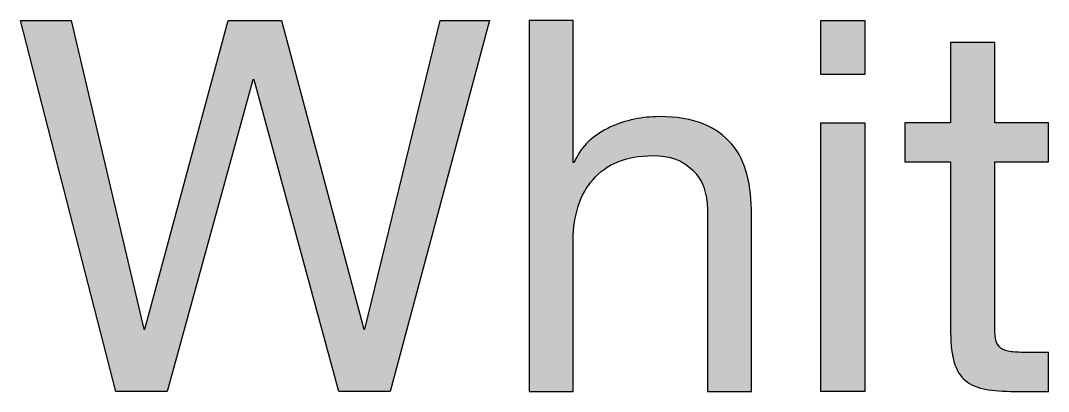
# Paper-space layout 'A2 (portrait)' of a CAD drawing. Extents: x 0 to 396, y 0 to 564.
# Drawn here: x 292.28 to 297.98, y 45.18 to 47.24 of the extents above; entities that cross this region are included whole.
import ezdxf
from ezdxf.enums import TextEntityAlignment as Align

# ---------------------------------------------------------------- set-up
doc = ezdxf.new("R2010")
doc.units = 0
doc.layers.get('0').update_dxf_attribs({"linetype": 'CONTINUOUS'})
doc.layers.get('Defpoints').update_dxf_attribs({"linetype": 'CONTINUOUS'})
doc.layers.add('JPP_Mask', color=7, linetype='CONTINUOUS')
doc.styles.add('JPP', font='arial.ttf')

# ---------------------------------------------------------------- blocks, each defined once
blk = doc.blocks.new('A2mask (portrait)')
at = {"true_color": 0x004a91}
for points in [[(294.8831, 47.238), (294.6094, 47.238), (294.1909, 45.5249), (294.1853, 45.5249), (293.7297, 47.238), (293.4325, 47.238), (292.9712, 45.5249), (292.9653, 45.5249), (292.5617, 47.238), (292.2817, 47.238), (292.8095, 45.1788), (293.0952, 45.1788), (293.571, 46.9093), (293.577, 46.9093), (294.0468, 45.1788), (294.3324, 45.1788)], [(296.9657, 47.238), (296.7208, 47.238), (296.7208, 46.9381), (296.9657, 46.9381)], [(296.9657, 46.6699), (296.7208, 46.6699), (296.7208, 45.1788), (296.9657, 45.1788)]]:
    blk.add_hatch(color=154, dxfattribs=at).paths.add_polyline_path(points)
h = blk.add_hatch(color=154, dxfattribs=at)
edge = h.paths.add_edge_path()
edge.add_spline(control_points=[(295.4574, 46.3554), (295.4938, 46.3978), (295.5395, 46.4305), (295.5942, 46.4535)], knot_values=[16, 16, 16, 16, 17, 17, 17, 17], degree=3, periodic=0)
edge.add_spline(control_points=[(295.5942, 46.4535), (295.6489, 46.4767), (295.7138, 46.4881), (295.7891, 46.4881)], knot_values=[15, 15, 15, 15, 16, 16, 16, 16], degree=3, periodic=0)
edge.add_spline(control_points=[(295.7891, 46.4881), (295.8832, 46.4881), (295.957, 46.4613), (296.0111, 46.4075)], knot_values=[14, 14, 14, 14, 15, 15, 15, 15], degree=3, periodic=0)
edge.add_spline(control_points=[(296.0111, 46.4075), (296.0647, 46.3536), (296.0919, 46.2805), (296.0919, 46.1883)], knot_values=[13, 13, 13, 13, 14, 14, 14, 14], degree=3, periodic=0)
edge.add_spline(control_points=[(296.0919, 46.1883), (296.0919, 46.1883), (296.0919, 45.1788), (296.0919, 45.1788), (296.0919, 45.1788), (296.1531, 45.1788), (296.2143, 45.1788)], knot_values=[11.5, 11.5, 11.5, 11.5, 12.5, 12.5, 12.5, 13, 13, 13, 13], degree=3, periodic=0)
edge.add_spline(control_points=[(296.2143, 45.1788), (296.2756, 45.1788), (296.3368, 45.1788), (296.3368, 45.1788), (296.3368, 45.1788), (296.3368, 45.424), (296.3368, 45.6691)], knot_values=[10.5, 10.5, 10.5, 10.5, 11, 11, 11, 11.5, 11.5, 11.5, 11.5], degree=3, periodic=0)
edge.add_spline(control_points=[(296.3368, 45.6691), (296.3368, 45.9143), (296.3368, 46.1594), (296.3368, 46.1594), (296.3368, 46.2401), (296.3288, 46.3137), (296.3123, 46.38)], knot_values=[9, 9, 9, 9, 9.5, 9.5, 9.5, 10.5, 10.5, 10.5, 10.5], degree=3, periodic=0)
edge.add_spline(control_points=[(296.3123, 46.38), (296.296, 46.4464), (296.2675, 46.5035), (296.2274, 46.5516)], knot_values=[8, 8, 8, 8, 9, 9, 9, 9], degree=3, periodic=0)
edge.add_spline(control_points=[(296.2274, 46.5516), (296.187, 46.5996), (296.134, 46.6371), (296.0687, 46.6641), (296.0034, 46.6911), (295.9216, 46.7045), (295.8235, 46.7045)], knot_values=[6, 6, 6, 6, 7, 7, 7, 8, 8, 8, 8], degree=3, periodic=0)
edge.add_spline(control_points=[(295.8235, 46.7045), (295.7794, 46.7045), (295.7337, 46.6997), (295.6867, 46.6901)], knot_values=[5, 5, 5, 5, 6, 6, 6, 6], degree=3, periodic=0)
edge.add_spline(control_points=[(295.6867, 46.6901), (295.6393, 46.6805), (295.5942, 46.6656), (295.5511, 46.6454)], knot_values=[4, 4, 4, 4, 5, 5, 5, 5], degree=3, periodic=0)
edge.add_spline(control_points=[(295.5511, 46.6454), (295.5077, 46.6252), (295.4686, 46.5991), (295.4342, 46.5675)], knot_values=[3, 3, 3, 3, 4, 4, 4, 4], degree=3, periodic=0)
edge.add_spline(control_points=[(295.4342, 46.5675), (295.3997, 46.5357), (295.3725, 46.4968), (295.3533, 46.4507)], knot_values=[2, 2, 2, 2, 3, 3, 3, 3], degree=3, periodic=0)
edge.add_spline(control_points=[(295.3477, 46.4507), (295.3477, 46.4507), (295.3477, 46.6475), (295.3477, 46.8443)], knot_values=[0.5, 0.5, 0.5, 0.5, 1, 1, 1, 1], degree=3, periodic=0)
edge.add_spline(control_points=[(295.3477, 46.8443), (295.3477, 47.0412), (295.3477, 47.238), (295.3477, 47.238), (295.3477, 47.238), (295.3324, 47.238), (295.3094, 47.238)], knot_values=[22.749965, 22.749965, 22.749965, 22.749965, 23.249965, 23.249965, 23.249965, 23.5, 23.5, 23.5, 23.5], degree=3, periodic=0)
edge.add_spline(control_points=[(295.3094, 47.238), (295.2864, 47.238), (295.2557, 47.238), (295.2251, 47.238)], knot_values=[22.49997, 22.49997, 22.49997, 22.49997, 22.749965, 22.749965, 22.749965, 22.749965], degree=3, periodic=0)
edge.add_spline(control_points=[(295.2251, 47.238), (295.2098, 47.238), (295.1944, 47.238), (295.1801, 47.238)], knot_values=[22.374972, 22.374972, 22.374972, 22.374972, 22.49997, 22.49997, 22.49997, 22.49997], degree=3, periodic=0)
edge.add_spline(control_points=[(295.1801, 47.238), (295.1657, 47.238), (295.1523, 47.238), (295.1408, 47.238)], knot_values=[22.249975, 22.249975, 22.249975, 22.249975, 22.374972, 22.374972, 22.374972, 22.374972], degree=3, periodic=0)
edge.add_spline(control_points=[(295.1408, 47.238), (295.1351, 47.238), (295.1298, 47.238), (295.1251, 47.238)], knot_values=[22.187476, 22.187476, 22.187476, 22.187476, 22.249975, 22.249975, 22.249975, 22.249975], degree=3, periodic=0)
edge.add_spline(control_points=[(295.1251, 47.238), (295.1204, 47.238), (295.1164, 47.238), (295.113, 47.238)], knot_values=[22.124977, 22.124977, 22.124977, 22.124977, 22.187476, 22.187476, 22.187476, 22.187476], degree=3, periodic=0)
edge.add_spline(control_points=[(295.1025, 47.238), (295.1025, 47.238), (295.1025, 47.238), (295.1025, 47.238), (295.1025, 47.238), (295.1025, 47.238), (295.1025, 47.238)], knot_values=[21.99998, 21.99998, 21.99998, 21.99998, 22.001425, 22.001425, 22.001425, 22.001445, 22.001445, 22.001445, 22.001445], degree=3, periodic=0)
edge.add_spline(control_points=[(295.1025, 47.238), (295.1025, 47.2379), (295.1025, 46.7232), (295.1025, 46.2084)], knot_values=[21.49999, 21.49999, 21.49999, 21.49999, 21.99998, 21.99998, 21.99998, 21.99998], degree=3, periodic=0)
edge.add_spline(control_points=[(295.1025, 46.2084), (295.1025, 45.6936), (295.1025, 45.1788), (295.1025, 45.1788), (295.1025, 45.1788), (295.1025, 45.1788), (295.1025, 45.1788)], knot_values=[20.999023, 20.999023, 20.999023, 20.999023, 21.499013, 21.499013, 21.499013, 21.49999, 21.49999, 21.49999, 21.49999], degree=3, periodic=0)
edge.add_spline(control_points=[(295.113, 45.1788), (295.1164, 45.1788), (295.1204, 45.1788), (295.1251, 45.1788)], knot_values=[20.812504, 20.812504, 20.812504, 20.812504, 20.875002, 20.875002, 20.875002, 20.875002], degree=3, periodic=0)
edge.add_spline(control_points=[(295.1251, 45.1788), (295.1298, 45.1788), (295.1351, 45.1788), (295.1408, 45.1788)], knot_values=[20.750005, 20.750005, 20.750005, 20.750005, 20.812504, 20.812504, 20.812504, 20.812504], degree=3, periodic=0)
edge.add_spline(control_points=[(295.1408, 45.1788), (295.1523, 45.1788), (295.1657, 45.1788), (295.1801, 45.1788)], knot_values=[20.625007, 20.625007, 20.625007, 20.625007, 20.750005, 20.750005, 20.750005, 20.750005], degree=3, periodic=0)
edge.add_spline(control_points=[(295.1801, 45.1788), (295.1944, 45.1788), (295.2098, 45.1788), (295.2251, 45.1788)], knot_values=[20.50001, 20.50001, 20.50001, 20.50001, 20.625008, 20.625008, 20.625008, 20.625008], degree=3, periodic=0)
edge.add_spline(control_points=[(295.2251, 45.1788), (295.2557, 45.1788), (295.2864, 45.1788), (295.3094, 45.1788)], knot_values=[20.250015, 20.250015, 20.250015, 20.250015, 20.50001, 20.50001, 20.50001, 20.50001], degree=3, periodic=0)
edge.add_spline(control_points=[(295.3094, 45.1788), (295.3324, 45.1788), (295.3477, 45.1788), (295.3477, 45.1788), (295.3477, 45.1788), (295.3477, 45.1788), (295.3477, 45.1788)], knot_values=[19.999532, 19.999532, 19.999532, 19.999532, 20.249547, 20.249547, 20.249547, 20.250015, 20.250015, 20.250015, 20.250015], degree=3, periodic=0)
edge.add_spline(control_points=[(295.3477, 45.1883), (295.3477, 45.1913), (295.3477, 45.1951), (295.3477, 45.1996)], knot_values=[19.906272, 19.906272, 19.906272, 19.906272, 19.937521, 19.937521, 19.937521, 19.937521], degree=3, periodic=0)
edge.add_spline(control_points=[(295.3477, 45.1996), (295.3477, 45.2041), (295.3477, 45.2092), (295.3477, 45.215)], knot_values=[19.875022, 19.875022, 19.875022, 19.875022, 19.906272, 19.906272, 19.906272, 19.906272], degree=3, periodic=0)
edge.add_spline(control_points=[(295.3477, 45.215), (295.3477, 45.2265), (295.3477, 45.2405), (295.3477, 45.2565)], knot_values=[19.812524, 19.812524, 19.812524, 19.812524, 19.875022, 19.875022, 19.875022, 19.875022], degree=3, periodic=0)
edge.add_spline(control_points=[(295.3477, 45.2565), (295.3477, 45.2725), (295.3477, 45.2906), (295.3477, 45.3104)], knot_values=[19.750025, 19.750025, 19.750025, 19.750025, 19.812524, 19.812524, 19.812524, 19.812524], degree=3, periodic=0)
edge.add_spline(control_points=[(295.3477, 45.3104), (295.3477, 45.3498), (295.3477, 45.3959), (295.3477, 45.4452)], knot_values=[19.625028, 19.625028, 19.625028, 19.625028, 19.750025, 19.750025, 19.750025, 19.750025], degree=3, periodic=0)
edge.add_spline(control_points=[(295.3477, 45.4452), (295.3477, 45.4946), (295.3477, 45.5472), (295.3477, 45.5998)], knot_values=[19.50003, 19.50003, 19.50003, 19.50003, 19.625028, 19.625028, 19.625028, 19.625028], degree=3, periodic=0)
edge.add_spline(control_points=[(295.3477, 45.5998), (295.3477, 45.7051), (295.3477, 45.8104), (295.3477, 45.8893)], knot_values=[19.250035, 19.250035, 19.250035, 19.250035, 19.50003, 19.50003, 19.50003, 19.50003], degree=3, periodic=0)
edge.add_spline(control_points=[(295.3477, 45.8893), (295.3477, 45.9683), (295.3477, 46.0209), (295.3477, 46.0209), (295.3477, 46.0882), (295.3566, 46.1503), (295.3752, 46.207)], knot_values=[18, 18, 18, 18, 18.250035, 18.250035, 18.250035, 19.250035, 19.250035, 19.250035, 19.250035], degree=3, periodic=0)
edge.add_spline(control_points=[(295.3752, 46.207), (295.3934, 46.2636), (295.4206, 46.3132), (295.4574, 46.3554)], knot_values=[17, 17, 17, 17, 18, 18, 18, 18], degree=3, periodic=0)
h = blk.add_hatch(color=154, dxfattribs=at)
edge = h.paths.add_edge_path()
edge.add_spline(control_points=[(297.9839, 46.5617), (297.9839, 46.6158), (297.9839, 46.6699), (297.9839, 46.6699), (297.9839, 46.6699), (297.9653, 46.6699), (297.9375, 46.6699)], knot_values=[21.749925, 21.749925, 21.749925, 21.749925, 22.249925, 22.249925, 22.249925, 22.5, 22.5, 22.5, 22.5], degree=3, periodic=0)
edge.add_spline(control_points=[(297.9375, 46.6699), (297.9096, 46.6699), (297.8724, 46.6699), (297.8353, 46.6699)], knot_values=[21.49993, 21.49993, 21.49993, 21.49993, 21.749925, 21.749925, 21.749925, 21.749925], degree=3, periodic=0)
edge.add_spline(control_points=[(297.8353, 46.6699), (297.8167, 46.6699), (297.7981, 46.6699), (297.7807, 46.6699)], knot_values=[21.374932, 21.374932, 21.374932, 21.374932, 21.49993, 21.49993, 21.49993, 21.49993], degree=3, periodic=0)
edge.add_spline(control_points=[(297.7807, 46.6699), (297.7633, 46.6699), (297.747, 46.6699), (297.7331, 46.6699)], knot_values=[21.249935, 21.249935, 21.249935, 21.249935, 21.374932, 21.374932, 21.374932, 21.374932], degree=3, periodic=0)
edge.add_spline(control_points=[(297.7331, 46.6699), (297.7262, 46.6699), (297.7198, 46.6699), (297.7141, 46.6699)], knot_values=[21.187436, 21.187436, 21.187436, 21.187436, 21.249935, 21.249935, 21.249935, 21.249935], degree=3, periodic=0)
edge.add_spline(control_points=[(297.7141, 46.6699), (297.7085, 46.6699), (297.7035, 46.6699), (297.6995, 46.6699)], knot_values=[21.124938, 21.124938, 21.124938, 21.124938, 21.187436, 21.187436, 21.187436, 21.187436], degree=3, periodic=0)
edge.add_spline(control_points=[(297.69, 46.6699), (297.6895, 46.6699), (297.689, 46.6699), (297.6886, 46.6699)], knot_values=[21.046814, 21.046814, 21.046814, 21.046814, 21.062439, 21.062439, 21.062439, 21.062439], degree=3, periodic=0)
edge.add_spline(control_points=[(297.6886, 46.6699), (297.6882, 46.6699), (297.6878, 46.6699), (297.6875, 46.6699)], knot_values=[21.031189, 21.031189, 21.031189, 21.031189, 21.046814, 21.046814, 21.046814, 21.046814], degree=3, periodic=0)
edge.add_spline(control_points=[(297.6875, 46.6699), (297.6874, 46.6699), (297.6873, 46.6699), (297.6872, 46.6699)], knot_values=[21.023377, 21.023377, 21.023377, 21.023377, 21.031189, 21.031189, 21.031189, 21.031189], degree=3, periodic=0)
edge.add_spline(control_points=[(297.6872, 46.6699), (297.6871, 46.6699), (297.687, 46.6699), (297.6869, 46.6699)], knot_values=[21.015565, 21.015565, 21.015565, 21.015565, 21.023377, 21.023377, 21.023377, 21.023377], degree=3, periodic=0)
edge.add_spline(control_points=[(297.6869, 46.6699), (297.6869, 46.6699), (297.6868, 46.6699), (297.6868, 46.6699)], knot_values=[21.011659, 21.011659, 21.011659, 21.011659, 21.015565, 21.015565, 21.015565, 21.015565], degree=3, periodic=0)
edge.add_spline(control_points=[(297.6868, 46.6699), (297.6868, 46.6699), (297.6868, 46.6699), (297.6868, 46.6699)], knot_values=[21.007752, 21.007752, 21.007752, 21.007752, 21.011659, 21.011659, 21.011659, 21.011659], degree=3, periodic=0)
edge.add_spline(control_points=[(297.6868, 46.6699), (297.6867, 46.6699), (297.6867, 46.6699), (297.6867, 46.6699)], knot_values=[21.005799, 21.005799, 21.005799, 21.005799, 21.007752, 21.007752, 21.007752, 21.007752], degree=3, periodic=0)
edge.add_spline(control_points=[(297.6867, 46.6699), (297.6867, 46.6699), (297.6867, 46.6699), (297.6867, 46.6699)], knot_values=[21.003846, 21.003846, 21.003846, 21.003846, 21.005799, 21.005799, 21.005799, 21.005799], degree=3, periodic=0)
edge.add_spline(control_points=[(297.6867, 46.6699), (297.6867, 46.6699), (297.6867, 46.6699), (297.6867, 46.6699)], knot_values=[21.00287, 21.00287, 21.00287, 21.00287, 21.003846, 21.003846, 21.003846, 21.003846], degree=3, periodic=0)
edge.add_spline(control_points=[(297.6867, 46.6699), (297.6867, 46.6699), (297.6867, 46.6699), (297.6867, 46.6699)], knot_values=[21.001893, 21.001893, 21.001893, 21.001893, 21.00287, 21.00287, 21.00287, 21.00287], degree=3, periodic=0)
edge.add_spline(control_points=[(297.6867, 46.6699), (297.6867, 46.6699), (297.6867, 46.6699), (297.6867, 46.6699)], knot_values=[21.001405, 21.001405, 21.001405, 21.001405, 21.001893, 21.001893, 21.001893, 21.001893], degree=3, periodic=0)
edge.add_spline(control_points=[(297.6867, 46.6699), (297.6867, 46.6699), (297.6867, 46.6699), (297.6867, 46.6699), (297.6867, 46.6699), (297.6867, 46.6699), (297.6867, 46.6699)], knot_values=[20.99994, 20.99994, 20.99994, 20.99994, 21.001345, 21.001345, 21.001345, 21.001405, 21.001405, 21.001405, 21.001405], degree=3, periodic=0)
edge.add_spline(control_points=[(297.6867, 46.6699), (297.6867, 46.6699), (297.6867, 46.6978), (297.6867, 46.7398)], knot_values=[20.749945, 20.749945, 20.749945, 20.749945, 20.99994, 20.99994, 20.99994, 20.99994], degree=3, periodic=0)
edge.add_spline(control_points=[(297.6867, 46.7398), (297.6867, 46.7817), (297.6867, 46.8375), (297.6867, 46.8934)], knot_values=[20.49995, 20.49995, 20.49995, 20.49995, 20.749945, 20.749945, 20.749945, 20.749945], degree=3, periodic=0)
edge.add_spline(control_points=[(297.6867, 46.8934), (297.6867, 46.9214), (297.6867, 46.9493), (297.6867, 46.9755)], knot_values=[20.374952, 20.374952, 20.374952, 20.374952, 20.49995, 20.49995, 20.49995, 20.49995], degree=3, periodic=0)
edge.add_spline(control_points=[(297.6867, 46.9755), (297.6867, 47.0017), (297.6867, 47.0261), (297.6867, 47.0471)], knot_values=[20.249955, 20.249955, 20.249955, 20.249955, 20.374952, 20.374952, 20.374952, 20.374952], degree=3, periodic=0)
edge.add_spline(control_points=[(297.6867, 47.0471), (297.6867, 47.0575), (297.6867, 47.0671), (297.6867, 47.0756)], knot_values=[20.187456, 20.187456, 20.187456, 20.187456, 20.249955, 20.249955, 20.249955, 20.249955], degree=3, periodic=0)
edge.add_spline(control_points=[(297.6867, 47.0756), (297.6867, 47.0842), (297.6867, 47.0916), (297.6867, 47.0977)], knot_values=[20.124958, 20.124958, 20.124958, 20.124958, 20.187456, 20.187456, 20.187456, 20.187456], degree=3, periodic=0)
edge.add_spline(control_points=[(297.6867, 47.0977), (297.6867, 47.1007), (297.6867, 47.1035), (297.6867, 47.1058)], knot_values=[20.093708, 20.093708, 20.093708, 20.093708, 20.124958, 20.124958, 20.124958, 20.124958], degree=3, periodic=0)
edge.add_spline(control_points=[(297.6867, 47.1169), (297.6867, 47.1169), (297.6867, 47.1169), (297.6867, 47.1169), (297.6867, 47.1169), (297.6867, 47.1169), (297.6867, 47.1169)], knot_values=[19.999959, 19.999959, 19.999959, 19.999959, 20, 20, 20, 20.000692, 20.000692, 20.000692, 20.000692], degree=3, periodic=0)
edge.add_spline(control_points=[(297.6867, 47.1169), (297.6867, 47.1169), (297.6714, 47.1169), (297.6484, 47.1169)], knot_values=[19.749965, 19.749965, 19.749965, 19.749965, 19.999959, 19.999959, 19.999959, 19.999959], degree=3, periodic=0)
edge.add_spline(control_points=[(297.6484, 47.1169), (297.6254, 47.1169), (297.5947, 47.1169), (297.5641, 47.1169)], knot_values=[19.49997, 19.49997, 19.49997, 19.49997, 19.749965, 19.749965, 19.749965, 19.749965], degree=3, periodic=0)
edge.add_spline(control_points=[(297.5641, 47.1169), (297.5488, 47.1169), (297.5334, 47.1169), (297.5191, 47.1169)], knot_values=[19.374972, 19.374972, 19.374972, 19.374972, 19.49997, 19.49997, 19.49997, 19.49997], degree=3, periodic=0)
edge.add_spline(control_points=[(297.5191, 47.1169), (297.5047, 47.1169), (297.4913, 47.1169), (297.4798, 47.1169)], knot_values=[19.249975, 19.249975, 19.249975, 19.249975, 19.374972, 19.374972, 19.374972, 19.374972], degree=3, periodic=0)
edge.add_spline(control_points=[(297.4798, 47.1169), (297.4741, 47.1169), (297.4688, 47.1169), (297.4641, 47.1169)], knot_values=[19.187476, 19.187476, 19.187476, 19.187476, 19.249975, 19.249975, 19.249975, 19.249975], degree=3, periodic=0)
edge.add_spline(control_points=[(297.4641, 47.1169), (297.4595, 47.1169), (297.4554, 47.1169), (297.452, 47.1169)], knot_values=[19.124977, 19.124977, 19.124977, 19.124977, 19.187476, 19.187476, 19.187476, 19.187476], degree=3, periodic=0)
edge.add_spline(control_points=[(297.4415, 47.1169), (297.4415, 47.1169), (297.4415, 47.1169), (297.4415, 47.1169), (297.4415, 47.1169), (297.4415, 47.1169), (297.4415, 47.1169)], knot_values=[18.99998, 18.99998, 18.99998, 18.99998, 19.001424, 19.001424, 19.001424, 19.001445, 19.001445, 19.001445, 19.001445], degree=3, periodic=0)
edge.add_spline(control_points=[(297.4415, 47.1169), (297.4415, 47.1169), (297.4415, 47.0051), (297.4415, 46.8934)], knot_values=[18.49999, 18.49999, 18.49999, 18.49999, 18.99998, 18.99998, 18.99998, 18.99998], degree=3, periodic=0)
edge.add_spline(control_points=[(297.4415, 46.8934), (297.4415, 46.7816), (297.4415, 46.6699), (297.4415, 46.6699), (297.4415, 46.6699), (297.4415, 46.6699), (297.4415, 46.6699)], knot_values=[17.999023, 17.999023, 17.999023, 17.999023, 18.499013, 18.499013, 18.499013, 18.49999, 18.49999, 18.49999, 18.49999], degree=3, periodic=0)
edge.add_spline(control_points=[(297.4352, 46.6699), (297.4339, 46.6699), (297.4323, 46.6699), (297.4306, 46.6699)], knot_values=[17.875003, 17.875003, 17.875003, 17.875003, 17.906252, 17.906252, 17.906252, 17.906252], degree=3, periodic=0)
edge.add_spline(control_points=[(297.4306, 46.6699), (297.4271, 46.6699), (297.4229, 46.6699), (297.4181, 46.6699)], knot_values=[17.812504, 17.812504, 17.812504, 17.812504, 17.875003, 17.875003, 17.875003, 17.875003], degree=3, periodic=0)
edge.add_spline(control_points=[(297.4181, 46.6699), (297.4132, 46.6699), (297.4078, 46.6699), (297.4018, 46.6699)], knot_values=[17.750005, 17.750005, 17.750005, 17.750005, 17.812504, 17.812504, 17.812504, 17.812504], degree=3, periodic=0)
edge.add_spline(control_points=[(297.4018, 46.6699), (297.3899, 46.6699), (297.3761, 46.6699), (297.3612, 46.6699)], knot_values=[17.625007, 17.625007, 17.625007, 17.625007, 17.750005, 17.750005, 17.750005, 17.750005], degree=3, periodic=0)
edge.add_spline(control_points=[(297.3612, 46.6699), (297.3463, 46.6699), (297.3305, 46.6699), (297.3146, 46.6699)], knot_values=[17.50001, 17.50001, 17.50001, 17.50001, 17.625008, 17.625008, 17.625008, 17.625008], degree=3, periodic=0)
edge.add_spline(control_points=[(297.3146, 46.6699), (297.2829, 46.6699), (297.2511, 46.6699), (297.2273, 46.6699)], knot_values=[17.250015, 17.250015, 17.250015, 17.250015, 17.50001, 17.50001, 17.50001, 17.50001], degree=3, periodic=0)
edge.add_spline(control_points=[(297.2273, 46.6699), (297.2035, 46.6699), (297.1877, 46.6699), (297.1877, 46.6699), (297.1877, 46.6699), (297.1877, 46.6699), (297.1877, 46.6699)], knot_values=[16.999043, 16.999043, 16.999043, 16.999043, 17.249058, 17.249058, 17.249058, 17.250015, 17.250015, 17.250015, 17.250015], degree=3, periodic=0)
edge.add_spline(control_points=[(297.1877, 46.6606), (297.1877, 46.6576), (297.1877, 46.654), (297.1877, 46.6499)], knot_values=[16.812524, 16.812524, 16.812524, 16.812524, 16.875023, 16.875023, 16.875023, 16.875023], degree=3, periodic=0)
edge.add_spline(control_points=[(297.1877, 46.6499), (297.1877, 46.6458), (297.1877, 46.6412), (297.1877, 46.6361)], knot_values=[16.750025, 16.750025, 16.750025, 16.750025, 16.812524, 16.812524, 16.812524, 16.812524], degree=3, periodic=0)
edge.add_spline(control_points=[(297.1877, 46.6361), (297.1877, 46.6259), (297.1877, 46.6141), (297.1877, 46.6014)], knot_values=[16.625028, 16.625028, 16.625028, 16.625028, 16.750025, 16.750025, 16.750025, 16.750025], degree=3, periodic=0)
edge.add_spline(control_points=[(297.1877, 46.6014), (297.1877, 46.5888), (297.1877, 46.5752), (297.1877, 46.5617)], knot_values=[16.50003, 16.50003, 16.50003, 16.50003, 16.625028, 16.625028, 16.625028, 16.625028], degree=3, periodic=0)
edge.add_spline(control_points=[(297.1877, 46.5617), (297.1877, 46.5347), (297.1877, 46.5076), (297.1877, 46.4873)], knot_values=[16.250035, 16.250035, 16.250035, 16.250035, 16.50003, 16.50003, 16.50003, 16.50003], degree=3, periodic=0)
edge.add_spline(control_points=[(297.1877, 46.4873), (297.1877, 46.467), (297.1877, 46.4535), (297.1877, 46.4535), (297.1877, 46.4535), (297.1877, 46.4535), (297.1877, 46.4535)], knot_values=[15.999063, 15.999063, 15.999063, 15.999063, 16.249098, 16.249098, 16.249098, 16.250035, 16.250035, 16.250035, 16.250035], degree=3, periodic=0)
edge.add_spline(control_points=[(297.194, 46.4535), (297.1953, 46.4535), (297.1968, 46.4535), (297.1986, 46.4535)], knot_values=[15.875042, 15.875042, 15.875042, 15.875042, 15.906292, 15.906292, 15.906292, 15.906292], degree=3, periodic=0)
edge.add_spline(control_points=[(297.1986, 46.4535), (297.2021, 46.4535), (297.2063, 46.4535), (297.2111, 46.4535)], knot_values=[15.812544, 15.812544, 15.812544, 15.812544, 15.875042, 15.875042, 15.875042, 15.875042], degree=3, periodic=0)
edge.add_spline(control_points=[(297.2111, 46.4535), (297.2159, 46.4535), (297.2214, 46.4535), (297.2273, 46.4535)], knot_values=[15.750045, 15.750045, 15.750045, 15.750045, 15.812544, 15.812544, 15.812544, 15.812544], degree=3, periodic=0)
edge.add_spline(control_points=[(297.2273, 46.4535), (297.2392, 46.4535), (297.2531, 46.4535), (297.268, 46.4535)], knot_values=[15.625048, 15.625048, 15.625048, 15.625048, 15.750045, 15.750045, 15.750045, 15.750045], degree=3, periodic=0)
edge.add_spline(control_points=[(297.268, 46.4535), (297.2828, 46.4535), (297.2987, 46.4535), (297.3146, 46.4535)], knot_values=[15.50005, 15.50005, 15.50005, 15.50005, 15.625048, 15.625048, 15.625048, 15.625048], degree=3, periodic=0)
edge.add_spline(control_points=[(297.3146, 46.4535), (297.3463, 46.4535), (297.378, 46.4535), (297.4018, 46.4535)], knot_values=[15.250055, 15.250055, 15.250055, 15.250055, 15.50005, 15.50005, 15.50005, 15.50005], degree=3, periodic=0)
edge.add_spline(control_points=[(297.4018, 46.4535), (297.4256, 46.4535), (297.4415, 46.4535), (297.4415, 46.4535), (297.4415, 46.4535), (297.4415, 46.4535), (297.4415, 46.4535)], knot_values=[14.999572, 14.999572, 14.999572, 14.999572, 15.249627, 15.249627, 15.249627, 15.250055, 15.250055, 15.250055, 15.250055], degree=3, periodic=0)
edge.add_spline(control_points=[(297.4415, 46.4429), (297.4415, 46.4394), (297.4415, 46.4351), (297.4415, 46.4301)], knot_values=[14.906312, 14.906312, 14.906312, 14.906312, 14.937561, 14.937561, 14.937561, 14.937561], degree=3, periodic=0)
edge.add_spline(control_points=[(297.4415, 46.4301), (297.4415, 46.4251), (297.4415, 46.4193), (297.4415, 46.4128)], knot_values=[14.875063, 14.875063, 14.875063, 14.875063, 14.906312, 14.906312, 14.906312, 14.906312], degree=3, periodic=0)
edge.add_spline(control_points=[(297.4415, 46.4128), (297.4415, 46.3998), (297.4415, 46.3841), (297.4415, 46.366)], knot_values=[14.812564, 14.812564, 14.812564, 14.812564, 14.875063, 14.875063, 14.875063, 14.875063], degree=3, periodic=0)
edge.add_spline(control_points=[(297.4415, 46.366), (297.4415, 46.3479), (297.4415, 46.3276), (297.4415, 46.3053)], knot_values=[14.750065, 14.750065, 14.750065, 14.750065, 14.812564, 14.812564, 14.812564, 14.812564], degree=3, periodic=0)
edge.add_spline(control_points=[(297.4415, 46.3053), (297.4415, 46.2609), (297.4415, 46.209), (297.4415, 46.1534)], knot_values=[14.625068, 14.625068, 14.625068, 14.625068, 14.750065, 14.750065, 14.750065, 14.750065], degree=3, periodic=0)
edge.add_spline(control_points=[(297.4415, 46.1534), (297.4415, 46.0978), (297.4415, 46.0385), (297.4415, 45.9792)], knot_values=[14.50007, 14.50007, 14.50007, 14.50007, 14.625068, 14.625068, 14.625068, 14.625068], degree=3, periodic=0)
edge.add_spline(control_points=[(297.4415, 45.9792), (297.4415, 45.8606), (297.4415, 45.742), (297.4415, 45.653)], knot_values=[14.250075, 14.250075, 14.250075, 14.250075, 14.50007, 14.50007, 14.50007, 14.50007], degree=3, periodic=0)
edge.add_spline(control_points=[(297.4415, 45.653), (297.4415, 45.564), (297.4415, 45.5047), (297.4415, 45.5047), (297.4415, 45.4354), (297.4485, 45.3798), (297.4617, 45.3374)], knot_values=[13, 13, 13, 13, 13.250075, 13.250075, 13.250075, 14.250075, 14.250075, 14.250075, 14.250075], degree=3, periodic=0)
edge.add_spline(control_points=[(297.4617, 45.3374), (297.4753, 45.2951), (297.4958, 45.2625), (297.5237, 45.2394)], knot_values=[12, 12, 12, 12, 13, 13, 13, 13], degree=3, periodic=0)
edge.add_spline(control_points=[(297.5237, 45.2394), (297.5515, 45.2162), (297.5883, 45.2005), (297.6333, 45.1917)], knot_values=[11, 11, 11, 11, 12, 12, 12, 12], degree=3, periodic=0)
edge.add_spline(control_points=[(297.6333, 45.1917), (297.6784, 45.1831), (297.7328, 45.1788), (297.7964, 45.1788)], knot_values=[10, 10, 10, 10, 11, 11, 11, 11], degree=3, periodic=0)
edge.add_spline(control_points=[(297.7964, 45.1788), (297.7964, 45.1788), (297.9839, 45.1788), (297.9839, 45.1788), (297.9839, 45.1788), (297.9839, 45.2329), (297.9839, 45.287)], knot_values=[8.5, 8.5, 8.5, 8.5, 9.5, 9.5, 9.5, 10, 10, 10, 10], degree=3, periodic=0)
edge.add_spline(control_points=[(297.9839, 45.287), (297.9839, 45.3411), (297.9839, 45.3952), (297.9839, 45.3952)], knot_values=[8, 8, 8, 8, 8.5, 8.5, 8.5, 8.5], degree=3, periodic=0)
edge.add_spline(control_points=[(297.9839, 45.3952), (297.9839, 45.3952), (297.8713, 45.3952), (297.8713, 45.3952)], knot_values=[7.00001, 7.00001, 7.00001, 7.00001, 7.99999, 7.99999, 7.99999, 7.99999], degree=3, periodic=0)
edge.add_spline(control_points=[(297.8713, 45.3952), (297.8328, 45.3952), (297.8017, 45.3965), (297.7775, 45.3995)], knot_values=[6, 6, 6, 6, 7, 7, 7, 7], degree=3, periodic=0)
edge.add_spline(control_points=[(297.7775, 45.3995), (297.7536, 45.4023), (297.7347, 45.4086), (297.7215, 45.4182)], knot_values=[5, 5, 5, 5, 6, 6, 6, 6], degree=3, periodic=0)
edge.add_spline(control_points=[(297.7215, 45.4182), (297.7079, 45.4278), (297.6986, 45.4412), (297.694, 45.4586)], knot_values=[4, 4, 4, 4, 5, 5, 5, 5], degree=3, periodic=0)
edge.add_spline(control_points=[(297.694, 45.4586), (297.689, 45.4759), (297.6867, 45.4989), (297.6867, 45.5277)], knot_values=[3, 3, 3, 3, 4, 4, 4, 4], degree=3, periodic=0)
edge.add_spline(control_points=[(297.6867, 45.5277), (297.6867, 45.5277), (297.6867, 46.4535), (297.6867, 46.4535), (297.6867, 46.4535), (297.761, 46.4535), (297.8353, 46.4535)], knot_values=[1.5, 1.5, 1.5, 1.5, 2.5, 2.5, 2.5, 3, 3, 3, 3], degree=3, periodic=0)
edge.add_spline(control_points=[(297.8353, 46.4535), (297.9096, 46.4535), (297.9839, 46.4535), (297.9839, 46.4535), (297.9839, 46.4535), (297.9839, 46.5076), (297.9839, 46.5617)], knot_values=[0.5, 0.5, 0.5, 0.5, 1, 1, 1, 1.5, 1.5, 1.5, 1.5], degree=3, periodic=0)
at = {"layer": 'Defpoints', "color": 154, "true_color": 0x004a91}
for points in [[(294.0468, 45.1788), (293.577, 46.9093), (293.571, 46.9093), (293.0952, 45.1788), (292.8095, 45.1788), (292.2817, 47.238), (292.5617, 47.238), (292.9653, 45.5249), (292.9712, 45.5249), (293.4325, 47.238), (293.7297, 47.238), (294.1853, 45.5249), (294.1909, 45.5249), (294.6094, 47.238), (294.8831, 47.238), (294.3324, 45.1788), (294.0468, 45.1788)], [(296.7208, 46.9381), (296.7208, 47.238), (296.9657, 47.238), (296.9657, 46.9381), (296.7208, 46.9381)], [(296.9657, 46.6699), (296.9657, 45.1788), (296.7208, 45.1788), (296.7208, 46.6699), (296.9657, 46.6699)]]:
    blk.add_lwpolyline(points, dxfattribs=at)
for points, knots in [([(295.3477, 47.238), (295.3477, 47.238), (295.3477, 46.4507), (295.3477, 46.4507), (295.3477, 46.4507), (295.3533, 46.4507), (295.3533, 46.4507), (295.3725, 46.4968), (295.3997, 46.5357), (295.4342, 46.5675), (295.4686, 46.5991), (295.5077, 46.6252), (295.5511, 46.6454), (295.5942, 46.6656), (295.6393, 46.6805), (295.6867, 46.6901), (295.7337, 46.6997), (295.7794, 46.7045), (295.8235, 46.7045), (295.9216, 46.7045), (296.0034, 46.6911), (296.0687, 46.6641), (296.134, 46.6371), (296.187, 46.5996), (296.2274, 46.5516), (296.2675, 46.5035), (296.296, 46.4464), (296.3123, 46.38), (296.3288, 46.3137), (296.3368, 46.2401), (296.3368, 46.1594), (296.3368, 46.1594), (296.3368, 45.1788), (296.3368, 45.1788), (296.3368, 45.1788), (296.0919, 45.1788), (296.0919, 45.1788), (296.0919, 45.1788), (296.0919, 46.1883), (296.0919, 46.1883), (296.0919, 46.2805), (296.0647, 46.3536), (296.0111, 46.4075), (295.957, 46.4613), (295.8832, 46.4881), (295.7891, 46.4881), (295.7138, 46.4881), (295.6489, 46.4767), (295.5942, 46.4535), (295.5395, 46.4305), (295.4938, 46.3978), (295.4574, 46.3554), (295.4206, 46.3132), (295.3934, 46.2636), (295.3752, 46.207), (295.3566, 46.1503), (295.3477, 46.0882), (295.3477, 46.0209), (295.3477, 46.0209), (295.3477, 45.1788), (295.3477, 45.1788), (295.3477, 45.1788), (295.1025, 45.1788), (295.1025, 45.1788), (295.1025, 45.1788), (295.1025, 47.238), (295.1025, 47.238), (295.1025, 47.238), (295.3477, 47.238), (295.3477, 47.238)], [0, 0, 0, 0, 1, 1, 1, 2, 2, 2, 3, 3, 3, 4, 4, 4, 5, 5, 5, 6, 6, 6, 7, 7, 7, 8, 8, 8, 9, 9, 9, 10, 10, 10, 11, 11, 11, 12, 12, 12, 13, 13, 13, 14, 14, 14, 15, 15, 15, 16, 16, 16, 17, 17, 17, 18, 18, 18, 19, 19, 19, 20, 20, 20, 21, 21, 21, 22, 22, 22, 23, 23, 23, 23]), ([(297.9839, 46.6699), (297.9839, 46.6699), (297.9839, 46.4535), (297.9839, 46.4535), (297.9839, 46.4535), (297.6867, 46.4535), (297.6867, 46.4535), (297.6867, 46.4535), (297.6867, 45.5277), (297.6867, 45.5277), (297.6867, 45.4989), (297.689, 45.4759), (297.694, 45.4586), (297.6986, 45.4412), (297.7079, 45.4278), (297.7215, 45.4182), (297.7347, 45.4086), (297.7536, 45.4023), (297.7775, 45.3995), (297.8017, 45.3965), (297.8328, 45.3952), (297.8713, 45.3952), (297.8713, 45.3952), (297.9839, 45.3952), (297.9839, 45.3952), (297.9839, 45.3952), (297.9839, 45.1788), (297.9839, 45.1788), (297.9839, 45.1788), (297.7964, 45.1788), (297.7964, 45.1788), (297.7328, 45.1788), (297.6784, 45.1831), (297.6333, 45.1917), (297.5883, 45.2005), (297.5515, 45.2162), (297.5237, 45.2394), (297.4958, 45.2625), (297.4753, 45.2951), (297.4617, 45.3374), (297.4485, 45.3798), (297.4415, 45.4354), (297.4415, 45.5047), (297.4415, 45.5047), (297.4415, 46.4535), (297.4415, 46.4535), (297.4415, 46.4535), (297.1877, 46.4535), (297.1877, 46.4535), (297.1877, 46.4535), (297.1877, 46.6699), (297.1877, 46.6699), (297.1877, 46.6699), (297.4415, 46.6699), (297.4415, 46.6699), (297.4415, 46.6699), (297.4415, 47.1169), (297.4415, 47.1169), (297.4415, 47.1169), (297.6867, 47.1169), (297.6867, 47.1169), (297.6867, 47.1169), (297.6867, 46.6699), (297.6867, 46.6699), (297.6867, 46.6699), (297.9839, 46.6699), (297.9839, 46.6699)], [0, 0, 0, 0, 1, 1, 1, 2, 2, 2, 3, 3, 3, 4, 4, 4, 5, 5, 5, 6, 6, 6, 7, 7, 7, 8, 8, 8, 9, 9, 9, 10, 10, 10, 11, 11, 11, 12, 12, 12, 13, 13, 13, 14, 14, 14, 15, 15, 15, 16, 16, 16, 17, 17, 17, 18, 18, 18, 19, 19, 19, 20, 20, 20, 21, 21, 21, 22, 22, 22, 22])]:
    blk.add_open_spline(points, degree=3, knots=knots, dxfattribs=at)
at = {"color": 7, "style": 'JPP'}
for tag, p in [('Client', (348.6, 80.5)), ('Project1', (348.6, 63)), ('Project2', (348.6, 57.75)), ('Project3', (348.6, 52.5)), ('Title1', (348.6, 40.25)), ('Title2', (348.6, 35)), ('Title3', (348.6, 29.75)), ('Status', (273, 5.25))]:
    blk.add_attdef(tag, text='', height=2.5, dxfattribs=at).set_placement(p, align=Align.MIDDLE_LEFT)
at = {"color": 2, "style": 'JPP'}
for tag, p in [('Scale', (292.25, 17.5)), ('Checked', (355.25, 17.5)), ('Drawn', (323.75, 17.5)), ('Date', (386.75, 17.5))]:
    blk.add_attdef(tag, text='', height=1.4, dxfattribs=at).set_placement(p, align=Align.MIDDLE_CENTER)
at = {"color": 6, "style": 'JPP'}
for tag, p in [('Ref', (336, 5.25)), ('DrgNo.', (365.4, 5.25))]:
    blk.add_attdef(tag, text='', height=2.8, dxfattribs=at).set_placement(p, align=Align.MIDDLE_LEFT)
blk.add_attdef('Rev', text='', height=2.8, dxfattribs=at).set_placement((389.3923, 5.25), align=Align.MIDDLE_CENTER)

psp = doc.layouts.new('A2 (portrait)')

# ---------------------------------------------------------------- block references
at = {"layer": 'JPP_Mask'}
psp.add_blockref('A2mask (portrait)', (0, 0), dxfattribs=at)

doc.saveas('drawing.dxf')
